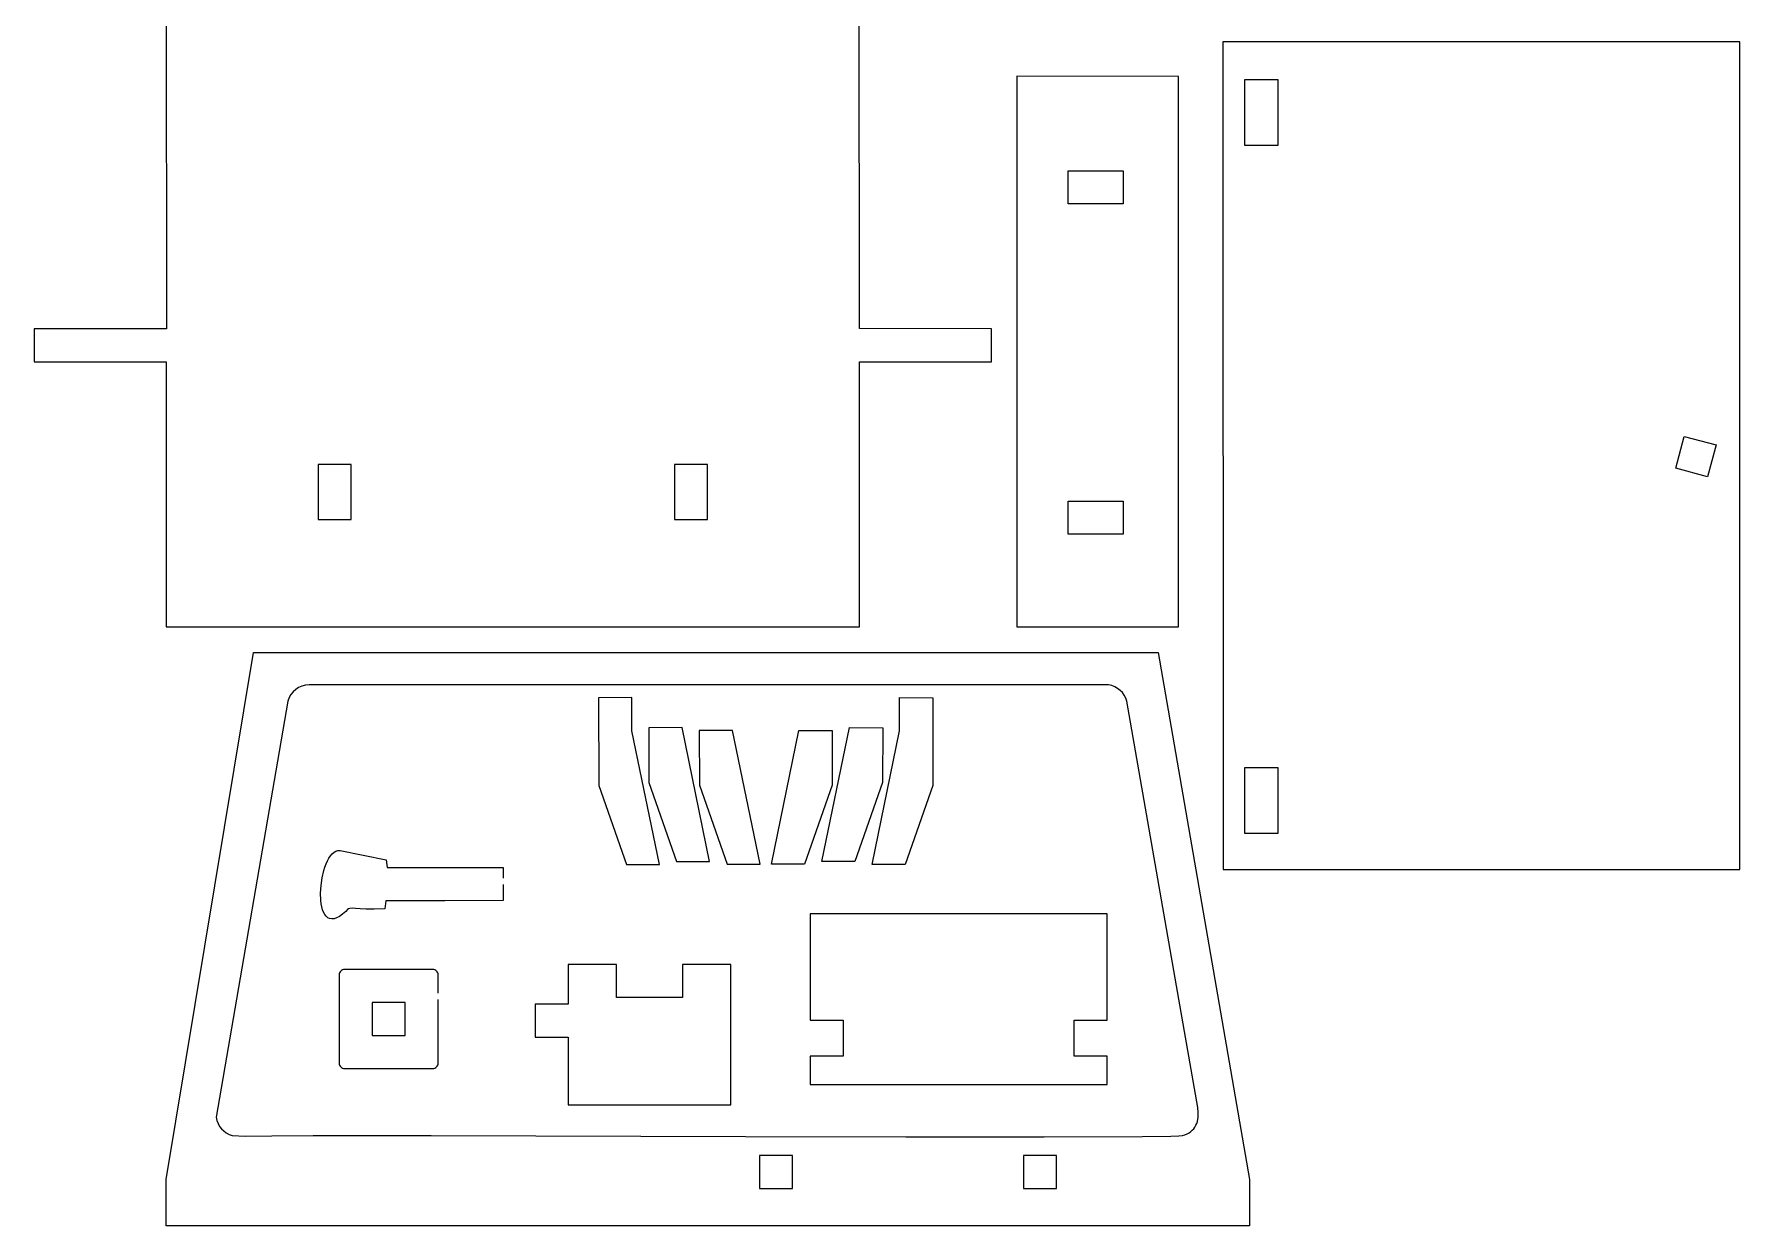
# Model space of a CAD drawing. Extents: x 279 to 859, y 491 to 871.
# Drawn here: x 433.7 to 567.1, y 682.6 to 775.7 of the extents above; entities that cross this region are included whole.
import ezdxf

# ---------------------------------------------------------------- set-up
doc = ezdxf.new("R2010")
doc.units = 0
doc.layers.get('0').update_dxf_attribs({"linetype": 'CONTINUOUS'})

msp = doc.modelspace()

# ---------------------------------------------------------------- linework, layer by layer
at = {"color": 3}
for p, q in [((444.060911, 780.952506), (444.077811, 752.672906)), ((498.236311, 752.679406), (498.229311, 780.952506)), ((567.052607, 775.092999), (526.655207, 775.090499)), ((526.655207, 775.090499), (526.658207, 710.423599)), ((567.054907, 710.423799), (567.052607, 775.092999)), ((510.557568, 772.408924), (510.556768, 729.378224)), ((523.174368, 772.391524), (510.557568, 772.408924)), ((523.170568, 729.376424), (523.174368, 772.391524)), ((444.077811, 752.672906), (433.741011, 752.657806)), ((433.741011, 752.657806), (433.741011, 750.077906)), ((508.555711, 752.670706), (498.236311, 752.679406)), ((508.555711, 750.090806), (508.555711, 752.670706)), ((433.741011, 750.077906), (444.060311, 750.077906)), ((444.060311, 750.077906), (444.060311, 729.376406)), ((498.236311, 729.382206), (498.236311, 750.090806)), ((498.236311, 750.090806), (508.555711, 750.090806)), ((444.060311, 729.376406), (498.236311, 729.382206)), ((510.556768, 729.378224), (523.170568, 729.376424)), ((444.050854, 686.201254), (450.875854, 727.368354)), ((450.875854, 727.368354), (521.599154, 727.368354)), ((521.599154, 727.368354), (528.731754, 686.201254)), ((453.815394, 724.094642), (453.677158, 723.851582)), ((453.986448, 724.305902), (453.815394, 724.094642)), ((454.187504, 724.484429), (453.986448, 724.305902)), ((454.415747, 724.629291), (454.187504, 724.484429)), ((454.668363, 724.739554), (454.415747, 724.629291)), ((454.942537, 724.814286), (454.668363, 724.739554)), ((455.235454, 724.852554), (454.942537, 724.814286)), ((517.714954, 724.838054), (455.235454, 724.852554)), ((517.964855, 724.784664), (517.714954, 724.838054)), ((518.200121, 724.694431), (517.964855, 724.784664)), ((518.418031, 724.5709), (518.200121, 724.694431)), ((518.615866, 724.417617), (518.418031, 724.5709)), ((518.790906, 724.238126), (518.615866, 724.417617)), ((518.94043, 724.035972), (518.790906, 724.238126)), ((519.061719, 723.8147), (518.94043, 724.035972)), ((453.574554, 723.577654), (447.971054, 691.063854)), ((453.677158, 723.851582), (453.574554, 723.577654)), ((519.152054, 723.577854), (519.061719, 723.8147)), ((523.198854, 700.288454), (519.152054, 723.577854)), ((526.658207, 710.423599), (567.054907, 710.423799)), ((524.678054, 691.816454), (523.198854, 700.288454)), ((447.971054, 691.063854), (448.03133, 690.803978)), ((448.03133, 690.803978), (448.121918, 690.566933)), ((448.121918, 690.566933), (448.241551, 690.352767)), ((524.539591, 690.432904), (524.603913, 690.580751)), ((524.603913, 690.580751), (524.654321, 690.737003)), ((524.654321, 690.737003), (524.714361, 691.072254)), ((524.721632, 691.433719), (524.678054, 691.816454)), ((524.714361, 691.072254), (524.721632, 691.433719)), ((448.241551, 690.352767), (448.388966, 690.161529)), ((448.388966, 690.161529), (448.562898, 689.99327)), ((448.562898, 689.99327), (448.762083, 689.848039)), ((448.762083, 689.848039), (448.985256, 689.725884)), ((448.985256, 689.725884), (449.231154, 689.626854)), ((449.231154, 689.626854), (450.240554, 689.594054)), ((450.240554, 689.594054), (452.314703, 689.619884)), ((452.314703, 689.619884), (455.545405, 689.633621)), ((455.545405, 689.633621), (464.771338, 689.632465)), ((464.771338, 689.632465), (489.345429, 689.569167)), ((489.345429, 689.569167), (501.873075, 689.537612)), ((501.873075, 689.537612), (512.680782, 689.526512)), ((512.680782, 689.526512), (520.358293, 689.551162)), ((520.358293, 689.551162), (522.582521, 689.581672)), ((522.582521, 689.581672), (523.213879, 689.60231)), ((523.213879, 689.60231), (523.495354, 689.626854)), ((523.495354, 689.626854), (523.679619, 689.685221)), ((523.679619, 689.685221), (523.848052, 689.756934)), ((523.848052, 689.756934), (524.000891, 689.841376)), ((524.000891, 689.841376), (524.138377, 689.937929)), ((524.138377, 689.937929), (524.26075, 690.045977)), ((524.26075, 690.045977), (524.36825, 690.1649)), ((524.36825, 690.1649), (524.461117, 690.294082)), ((524.461117, 690.294082), (524.539591, 690.432904)), ((444.050854, 682.578154), (444.050854, 686.201254)), ((528.731754, 686.201254), (528.731754, 682.576754)), ((528.731754, 682.576754), (444.050854, 682.578154))]:
    msp.add_line(p, q, dxfattribs=at)
at = {"color": 5}
for p, q in [((528.373007, 766.996399), (528.367507, 772.155399)), ((528.367507, 772.155399), (530.947407, 772.155399)), ((530.947407, 772.155399), (530.947407, 766.995699)), ((530.947407, 766.995699), (528.373007, 766.996399)), ((514.567668, 762.441724), (514.567668, 765.021824)), ((514.567668, 765.021824), (518.867668, 765.021824)), ((518.867668, 765.021824), (518.867668, 762.441724)), ((518.867668, 762.441724), (514.567668, 762.441724)), ((562.043307, 741.771199), (562.711107, 744.263199)), ((562.711107, 744.263199), (565.202907, 743.595599)), ((565.202907, 743.595599), (564.535107, 741.103499)), ((458.519411, 742.058906), (455.939311, 742.058906)), ((455.939311, 742.058906), (455.939311, 737.758806)), ((458.519411, 737.758806), (458.519411, 742.058906)), ((486.369911, 742.058906), (483.789811, 742.058906)), ((483.789811, 742.058906), (483.789811, 737.758806)), ((486.369911, 737.758806), (486.369911, 742.058906)), ((564.535107, 741.103499), (562.043307, 741.771199)), ((514.567168, 736.632424), (514.567168, 739.212524)), ((514.567168, 739.212524), (518.867368, 739.212424)), ((518.867368, 739.212424), (518.867368, 736.632424)), ((455.939311, 737.758806), (458.519411, 737.758806)), ((483.789811, 737.758806), (486.369911, 737.758806)), ((518.867368, 736.632424), (514.567168, 736.632424)), ((528.367107, 718.399899), (530.947007, 718.400099)), ((528.367307, 713.240399), (528.367107, 718.399899)), ((530.947007, 718.400099), (530.947007, 713.240399)), ((530.947007, 713.240399), (528.367307, 713.240399)), ((490.422354, 688.087454), (490.422354, 685.507454)), ((493.002354, 688.087454), (490.422354, 688.087454)), ((493.002354, 685.507454), (493.002354, 688.087454)), ((513.642654, 688.087454), (511.062654, 688.087454)), ((511.062654, 688.087454), (511.062654, 685.507454)), ((513.642654, 685.507454), (513.642654, 688.087454)), ((490.422354, 685.507454), (493.002354, 685.507454)), ((511.062654, 685.507454), (513.642654, 685.507454))]:
    msp.add_line(p, q, dxfattribs=at)
at = {"color": 2}
for p, q in [((480.460793, 723.848521), (477.858693, 723.845721)), ((477.858693, 723.845721), (477.865293, 716.980721)), ((480.463293, 721.268221), (480.460793, 723.848521)), ((501.381493, 721.268221), (501.383993, 723.848521)), ((501.383993, 723.848521), (503.986093, 723.845721)), ((503.986093, 723.845721), (503.979393, 716.980721)), ((482.612493, 710.809421), (480.463293, 721.268221)), ((484.383693, 721.503521), (481.781593, 721.500921)), ((481.781593, 721.500921), (481.785793, 717.215621)), ((486.532793, 711.044421), (484.383693, 721.503521)), ((488.332593, 721.294021), (485.730493, 721.291521)), ((485.730493, 721.291521), (485.734593, 717.006221)), ((490.481793, 710.835021), (488.332593, 721.294021)), ((491.362893, 710.835021), (493.512093, 721.294021)), ((493.512093, 721.294021), (496.114193, 721.291521)), ((495.311893, 711.044421), (497.460993, 721.503521)), ((496.114193, 721.291521), (496.110093, 717.006221)), ((497.460993, 721.503521), (500.063093, 721.500921)), ((499.232193, 710.809421), (501.381493, 721.268221)), ((500.063093, 721.500921), (500.058993, 717.215621)), ((477.865293, 716.980721), (480.032493, 710.811321)), ((481.785793, 717.215621), (483.952793, 711.046421)), ((485.734593, 717.006221), (487.901793, 710.837021)), ((496.110093, 717.006221), (493.942893, 710.837021)), ((500.058993, 717.215621), (497.891893, 711.046421)), ((503.979393, 716.980721), (501.812193, 710.811321)), ((457.33362, 711.856288), (457.490197, 711.901192)), ((457.490197, 711.901192), (457.653954, 711.902854)), ((457.653954, 711.902854), (461.251454, 711.176954)), ((456.390631, 710.345577), (456.474419, 710.614847)), ((456.474419, 710.614847), (456.568799, 710.86789)), ((456.568799, 710.86789), (456.673344, 711.10133)), ((456.673344, 711.10133), (456.787629, 711.31179)), ((456.787629, 711.31179), (456.911225, 711.495893)), ((456.911225, 711.495893), (457.043707, 711.650261)), ((457.043707, 711.650261), (457.184647, 711.771519)), ((457.184647, 711.771519), (457.33362, 711.856288)), ((461.251454, 711.176954), (461.344554, 710.583854)), ((461.344554, 710.583854), (470.400954, 710.583854)), ((470.400954, 710.583854), (470.400954, 709.755054)), ((480.032493, 710.811321), (482.612493, 710.809421)), ((483.952793, 711.046421), (486.532793, 711.044421)), ((487.901793, 710.837021), (490.481793, 710.835021)), ((493.942893, 710.837021), (491.362893, 710.835021)), ((497.891893, 711.046421), (495.311893, 711.044421)), ((501.812193, 710.811321), (499.232193, 710.809421)), ((456.169939, 709.173775), (456.25654, 709.771867)), ((456.25654, 709.771867), (456.390631, 710.345577)), ((470.400954, 709.255054), (470.400954, 708.003854)), ((456.134241, 708.578317), (456.169939, 709.173775)), ((456.152861, 708.012508), (456.134241, 708.578317)), ((456.183607, 707.749165), (456.152861, 708.012508)), ((461.241454, 707.974154), (461.144554, 707.358654)), ((465.841604, 707.984804), (461.241454, 707.974154)), ((470.400954, 708.003854), (465.841604, 707.984804)), ((456.229212, 707.503365), (456.183607, 707.749165)), ((456.290104, 707.278485), (456.229212, 707.503365)), ((456.366709, 707.077903), (456.290104, 707.278485)), ((456.459453, 706.904995), (456.366709, 707.077903)), ((456.568764, 706.763137), (456.459453, 706.904995)), ((456.695069, 706.655708), (456.568764, 706.763137)), ((456.838793, 706.586084), (456.695069, 706.655708)), ((457.000364, 706.557642), (456.838793, 706.586084)), ((457.180208, 706.573759), (457.000364, 706.557642)), ((457.378752, 706.637811), (457.180208, 706.573759)), ((457.596424, 706.753177), (457.378752, 706.637811)), ((457.833648, 706.923232), (457.596424, 706.753177)), ((458.090854, 707.151354), (457.833648, 706.923232)), ((458.244544, 707.298608), (458.090854, 707.151354)), ((458.321454, 707.343969), (458.244544, 707.298608)), ((458.403407, 707.373617), (458.321454, 707.343969)), ((458.597431, 707.39517), (458.403407, 707.373617)), ((458.856604, 707.382054), (458.597431, 707.39517)), ((459.210914, 707.353058), (458.856604, 707.382054)), ((459.69035, 707.326967), (459.210914, 707.353058)), ((460.324901, 707.32257), (459.69035, 707.326967)), ((461.144554, 707.358654), (460.324901, 707.32257)), ((517.608954, 706.950954), (494.388754, 706.950954)), ((494.388754, 706.950954), (494.388754, 698.658354)), ((517.608954, 698.658354), (517.608954, 706.950954)), ((457.843393, 702.580225), (457.770368, 702.540458)), ((457.923976, 702.605378), (457.843393, 702.580225)), ((458.010354, 702.614154), (457.923976, 702.605378)), ((464.891454, 702.614154), (458.010354, 702.614154)), ((464.977831, 702.605378), (464.891454, 702.614154)), ((465.058414, 702.580225), (464.977831, 702.605378)), ((465.131439, 702.540458), (465.058414, 702.580225)), ((479.250454, 702.991554), (475.475054, 702.991554)), ((475.475054, 702.991554), (475.475054, 699.894154)), ((479.250454, 700.411554), (479.250454, 702.991554)), ((488.185954, 702.991554), (484.410554, 702.991554)), ((484.410554, 702.991554), (484.410554, 700.411554)), ((488.185954, 692.029054), (488.185954, 702.991554)), ((457.58913, 702.270532), (457.580354, 702.184154)), ((457.580354, 702.184154), (457.580354, 695.303354)), ((457.614283, 702.351115), (457.58913, 702.270532)), ((457.65405, 702.42414), (457.614283, 702.351115)), ((457.706666, 702.487842), (457.65405, 702.42414)), ((457.770368, 702.540458), (457.706666, 702.487842)), ((465.195141, 702.487842), (465.131439, 702.540458)), ((465.247757, 702.42414), (465.195141, 702.487842)), ((465.287524, 702.351115), (465.247757, 702.42414)), ((465.312677, 702.270532), (465.287524, 702.351115)), ((465.321454, 702.184154), (465.312677, 702.270532)), ((465.321454, 700.759154), (465.321454, 702.184154)), ((462.741154, 700.033854), (460.160754, 700.033854)), ((460.160754, 700.033854), (460.160754, 697.453454)), ((462.741154, 697.453454), (462.741154, 700.033854)), ((465.321454, 695.303354), (465.321454, 700.259154)), ((484.410554, 700.411554), (479.250454, 700.411554)), ((475.475054, 699.894154), (472.895054, 699.894154)), ((472.895054, 699.894154), (472.895054, 697.313954)), ((494.388754, 698.658354), (496.968754, 698.658354)), ((496.968754, 698.658354), (496.968754, 695.837454)), ((515.028954, 695.837454), (515.028954, 698.658354)), ((515.028954, 698.658354), (517.608954, 698.658354)), ((460.160754, 697.453454), (462.741154, 697.453454)), ((472.895054, 697.313954), (475.475054, 697.313954)), ((475.475054, 697.313954), (475.475054, 692.029054)), ((457.580354, 695.303354), (457.58913, 695.216977)), ((457.58913, 695.216977), (457.614283, 695.136394)), ((457.614283, 695.136394), (457.65405, 695.063369)), ((457.65405, 695.063369), (457.706666, 694.999667)), ((457.706666, 694.999667), (457.770368, 694.947051)), ((457.770368, 694.947051), (457.843393, 694.907284)), ((457.843393, 694.907284), (457.923976, 694.882131)), ((457.923976, 694.882131), (458.010354, 694.873354)), ((458.010354, 694.873354), (464.891454, 694.873354)), ((464.891454, 694.873354), (464.977831, 694.882131)), ((464.977831, 694.882131), (465.058414, 694.907284)), ((465.058414, 694.907284), (465.131439, 694.947051)), ((465.131439, 694.947051), (465.195141, 694.999667)), ((465.195141, 694.999667), (465.247757, 695.063369)), ((465.247757, 695.063369), (465.287524, 695.136394)), ((465.287524, 695.136394), (465.312677, 695.216977)), ((465.312677, 695.216977), (465.321454, 695.303354)), ((496.968754, 695.837454), (494.388754, 695.837454)), ((494.388754, 695.837454), (494.388754, 693.625954)), ((517.608954, 695.837454), (515.028954, 695.837454)), ((517.608954, 693.625954), (517.608954, 695.837454)), ((494.388754, 693.625954), (517.608954, 693.625954)), ((475.475054, 692.029054), (488.185954, 692.029054))]:
    msp.add_line(p, q, dxfattribs=at)

doc.saveas('drawing.dxf')
